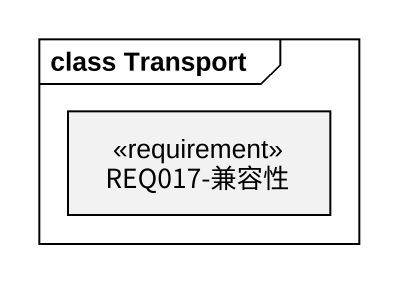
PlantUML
@startuml
mainframe class Transport
hide circle
hide empty members
class "REQ017-兼容性" as REQ017_兼容性 <<requirement>>
@enduml
